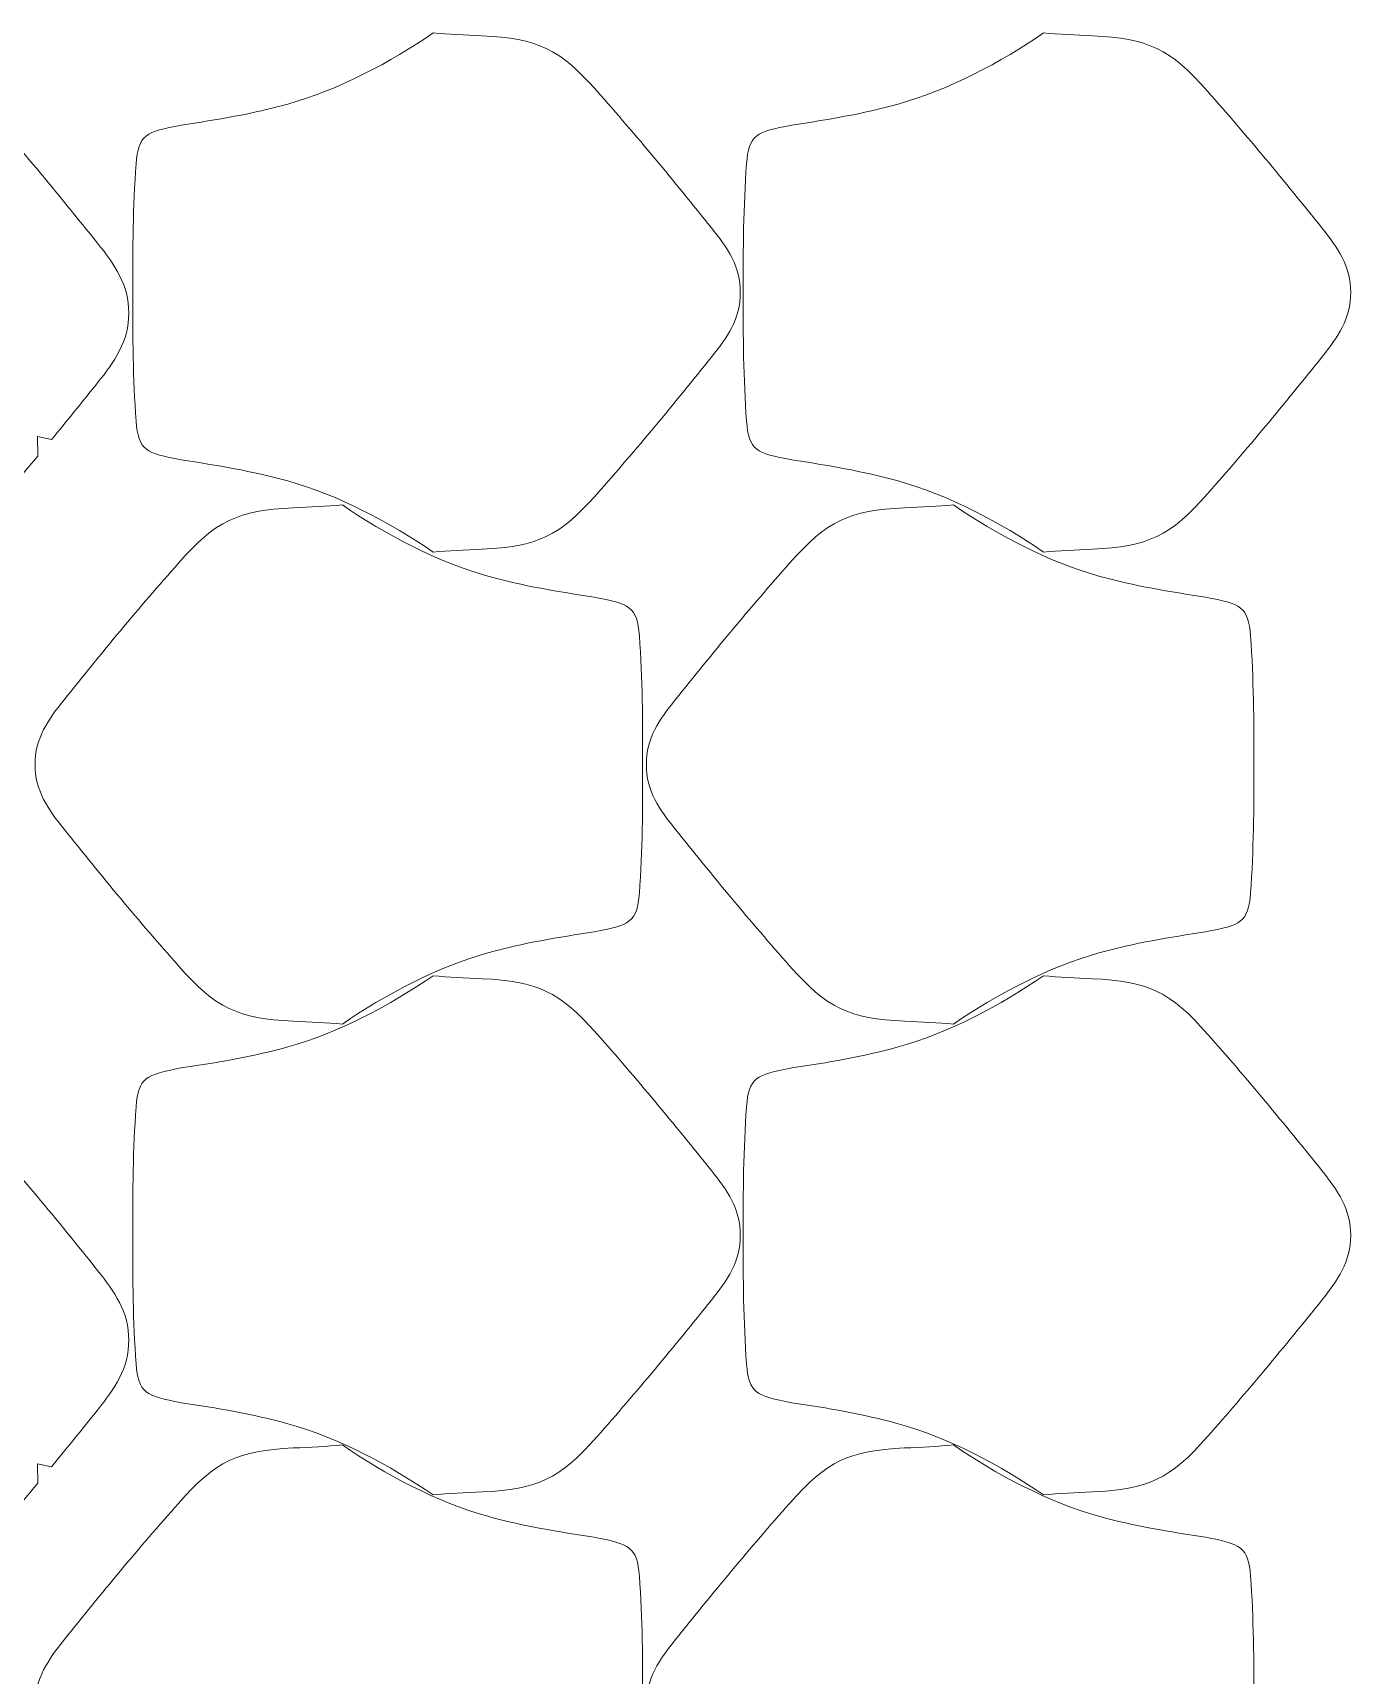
# Model space of a CAD drawing. Header units: millimetres. Extents: x 4274 to 5605, y 1406 to 2879.
# Drawn here: x 4961 to 5605, y 2055 to 2857 of the extents above; entities that cross this region are included whole.
import ezdxf

# ---------------------------------------------------------------- set-up
doc = ezdxf.new("R2010")
doc.units = ezdxf.units.MM
doc.header["$MEASUREMENT"] = 0
doc.layers.add('Katman 1', color=7, linetype='Continuous')

msp = doc.modelspace()

# ---------------------------------------------------------------- linework, layer by layer
at = {"layer": 'Katman 1', "color": 250, "lineweight": 20}
for points, knots in [([(4713.1332, 2631.7883), (4731.84, 2628.9299), (4750.5457, 2625.8899), (4769.2406, 2620.6836), (4795.4685, 2613.3786), (4823.628, 2598.6449), (4845.8257, 2583.136), (4853.7922, 2583.952), (4862.8452, 2584.2933), (4871.6949, 2584.7235), (4900.83, 2586.1396), (4912.4612, 2591.366), (4932.2145, 2613.923), (4942.7615, 2625.7724), (4953.0935, 2637.8492), (4963.2837, 2650.0758), (4963.2837, 2650.0758), (4963.1779, 2659.6578), (4963.1779, 2659.6578), (4963.1779, 2659.6578), (4969.9759, 2658.15), (4969.9759, 2658.15), (4977.5431, 2667.3286), (4985.04, 2676.5816), (4992.4969, 2685.8768), (5000.5874, 2695.9616), (5007.9407, 2706.3795), (5007.7167, 2719.9767), (5007.9407, 2733.5739), (5000.5874, 2743.9918), (4992.4969, 2754.0767), (4972.8643, 2778.5491), (4952.9548, 2802.7289), (4932.2145, 2826.0304), (4912.4612, 2848.5875), (4900.83, 2853.8138), (4871.6949, 2855.2299), (4862.8452, 2855.6601), (4853.7922, 2856.0014), (4845.8257, 2856.8174), (4823.628, 2841.3085), (4795.4685, 2826.5747), (4769.2406, 2819.2698), (4750.5457, 2814.0636), (4731.84, 2811.0235), (4713.1332, 2808.1651), (4694.3872, 2804.7115), (4690.4725, 2803.0369), (4689.3156, 2787.7162), (4687.7202, 2765.4214), (4687.4367, 2742.7642), (4687.626, 2719.9767), (4687.4367, 2697.1891), (4687.7202, 2674.532), (4689.3156, 2652.2372), (4690.4725, 2636.9165), (4694.3872, 2635.2419), (4713.1332, 2631.7883)], [0, 0, 0, 0, 0.05263158, 0.05263158, 0.05263158, 0.10526316, 0.10526316, 0.10526316, 0.15789474, 0.15789474, 0.15789474, 0.21052632, 0.21052632, 0.21052632, 0.26315789, 0.26315789, 0.26315789, 0.31578947, 0.31578947, 0.31578947, 0.36842105, 0.36842105, 0.36842105, 0.42105263, 0.42105263, 0.42105263, 0.47368421, 0.47368421, 0.47368421, 0.52631579, 0.52631579, 0.52631579, 0.57894737, 0.57894737, 0.57894737, 0.63157895, 0.63157895, 0.63157895, 0.68421053, 0.68421053, 0.68421053, 0.73684211, 0.73684211, 0.73684211, 0.78947368, 0.78947368, 0.78947368, 0.84210526, 0.84210526, 0.84210526, 0.89473684, 0.89473684, 0.89473684, 0.94736842, 0.94736842, 0.94736842, 1, 1, 1, 1]), ([(5033.3996, 2811.7272), (5050.7367, 2814.3763), (5068.0729, 2817.1938), (5085.399, 2822.0189), (5109.7066, 2828.789), (5135.8044, 2842.444), (5156.3769, 2856.8174), (5163.7601, 2856.0611), (5172.1503, 2855.7448), (5180.352, 2855.3461), (5207.354, 2854.0337), (5218.1336, 2849.19), (5236.4406, 2828.2845), (5255.6624, 2806.689), (5274.1142, 2784.2796), (5292.3094, 2761.5989), (5299.8075, 2752.2524), (5306.6225, 2742.5973), (5306.4149, 2729.9956), (5306.6225, 2717.3939), (5299.8075, 2707.7388), (5292.3094, 2698.3923), (5274.1142, 2675.7116), (5255.6624, 2653.3022), (5236.4406, 2631.7067), (5218.1336, 2610.8012), (5207.354, 2605.9575), (5180.352, 2604.6451), (5172.1503, 2604.2464), (5163.7601, 2603.9301), (5156.3769, 2603.1738), (5135.8044, 2617.5472), (5109.7066, 2631.2023), (5085.399, 2637.9723), (5068.0729, 2642.7974), (5050.7367, 2645.6149), (5033.3996, 2648.264), (5016.0261, 2651.4647), (5012.398, 2653.0167), (5011.3258, 2667.2157), (5009.8472, 2687.8782), (5009.5845, 2708.8765), (5009.7599, 2729.9956), (5009.5845, 2751.1148), (5009.8472, 2772.113), (5011.3258, 2792.7755), (5012.398, 2806.9745), (5016.0261, 2808.5265), (5033.3996, 2811.7272)], [0, 0, 0, 0, 0.0625, 0.0625, 0.0625, 0.125, 0.125, 0.125, 0.1875, 0.1875, 0.1875, 0.25, 0.25, 0.25, 0.3125, 0.3125, 0.3125, 0.375, 0.375, 0.375, 0.4375, 0.4375, 0.4375, 0.5, 0.5, 0.5, 0.5625, 0.5625, 0.5625, 0.625, 0.625, 0.625, 0.6875, 0.6875, 0.6875, 0.75, 0.75, 0.75, 0.8125, 0.8125, 0.8125, 0.875, 0.875, 0.875, 0.9375, 0.9375, 0.9375, 1, 1, 1, 1]), ([(5331.5249, 2811.7272), (5348.862, 2814.3763), (5366.1982, 2817.1938), (5383.5243, 2822.0189), (5407.8319, 2828.789), (5433.9297, 2842.444), (5454.5022, 2856.8174), (5461.8854, 2856.0611), (5470.2756, 2855.7448), (5478.4773, 2855.3461), (5505.4793, 2854.0337), (5516.2589, 2849.19), (5534.5659, 2828.2845), (5553.7877, 2806.689), (5572.2395, 2784.2796), (5590.4347, 2761.5989), (5597.9328, 2752.2524), (5604.7478, 2742.5973), (5604.5402, 2729.9956), (5604.7478, 2717.3939), (5597.9328, 2707.7388), (5590.4347, 2698.3923), (5572.2395, 2675.7116), (5553.7877, 2653.3022), (5534.5659, 2631.7067), (5516.2589, 2610.8012), (5505.4793, 2605.9575), (5478.4773, 2604.6451), (5470.2756, 2604.2464), (5461.8854, 2603.9301), (5454.5022, 2603.1738), (5433.9297, 2617.5472), (5407.8319, 2631.2023), (5383.5243, 2637.9723), (5366.1982, 2642.7974), (5348.862, 2645.6149), (5331.5249, 2648.264), (5314.1514, 2651.4647), (5310.5233, 2653.0167), (5309.4511, 2667.2157), (5307.9725, 2687.8782), (5307.7098, 2708.8765), (5307.8852, 2729.9956), (5307.7098, 2751.1148), (5307.9725, 2772.113), (5309.4511, 2792.7755), (5310.5233, 2806.9745), (5314.1514, 2808.5265), (5331.5249, 2811.7272)], [0, 0, 0, 0, 0.0625, 0.0625, 0.0625, 0.125, 0.125, 0.125, 0.1875, 0.1875, 0.1875, 0.25, 0.25, 0.25, 0.3125, 0.3125, 0.3125, 0.375, 0.375, 0.375, 0.4375, 0.4375, 0.4375, 0.5, 0.5, 0.5, 0.5625, 0.5625, 0.5625, 0.625, 0.625, 0.625, 0.6875, 0.6875, 0.6875, 0.75, 0.75, 0.75, 0.8125, 0.8125, 0.8125, 0.875, 0.875, 0.875, 0.9375, 0.9375, 0.9375, 1, 1, 1, 1]), ([(5235.0295, 2581.1964), (5217.6924, 2583.8455), (5200.3562, 2586.663), (5183.0301, 2591.4881), (5158.7225, 2598.2582), (5132.6247, 2611.9132), (5112.0522, 2626.2866), (5104.669, 2625.5303), (5096.2788, 2625.214), (5088.0771, 2624.8153), (5061.0751, 2623.5029), (5050.2955, 2618.6592), (5031.9885, 2597.7537), (5012.7667, 2576.1582), (4994.3149, 2553.7488), (4976.1197, 2531.0681), (4968.6216, 2521.7216), (4961.8066, 2512.0665), (4962.0142, 2499.4648), (4961.8066, 2486.8631), (4968.6216, 2477.208), (4976.1197, 2467.8615), (4994.3149, 2445.1808), (5012.7667, 2422.7714), (5031.9885, 2401.1759), (5050.2955, 2380.2704), (5061.0751, 2375.4267), (5088.0771, 2374.1143), (5096.2788, 2373.7156), (5104.669, 2373.3993), (5112.0522, 2372.643), (5132.6247, 2387.0164), (5158.7225, 2400.6715), (5183.0301, 2407.4415), (5200.3562, 2412.2666), (5217.6924, 2415.0841), (5235.0295, 2417.7332), (5252.403, 2420.9339), (5256.0311, 2422.4859), (5257.1033, 2436.6849), (5258.5819, 2457.3474), (5258.8446, 2478.3457), (5258.6692, 2499.4648), (5258.8446, 2520.584), (5258.5819, 2541.5822), (5257.1033, 2562.2447), (5256.0311, 2576.4437), (5252.403, 2577.9957), (5235.0295, 2581.1964)], [0, 0, 0, 0, 0.0625, 0.0625, 0.0625, 0.125, 0.125, 0.125, 0.1875, 0.1875, 0.1875, 0.25, 0.25, 0.25, 0.3125, 0.3125, 0.3125, 0.375, 0.375, 0.375, 0.4375, 0.4375, 0.4375, 0.5, 0.5, 0.5, 0.5625, 0.5625, 0.5625, 0.625, 0.625, 0.625, 0.6875, 0.6875, 0.6875, 0.75, 0.75, 0.75, 0.8125, 0.8125, 0.8125, 0.875, 0.875, 0.875, 0.9375, 0.9375, 0.9375, 1, 1, 1, 1]), ([(5533.544, 2581.1964), (5516.2069, 2583.8455), (5498.8707, 2586.663), (5481.5446, 2591.4881), (5457.237, 2598.2582), (5431.1392, 2611.9132), (5410.5667, 2626.2866), (5403.1835, 2625.5303), (5394.7933, 2625.214), (5386.5916, 2624.8153), (5359.5896, 2623.5029), (5348.81, 2618.6592), (5330.503, 2597.7537), (5311.2812, 2576.1582), (5292.8294, 2553.7488), (5274.6342, 2531.0681), (5267.1361, 2521.7216), (5260.3211, 2512.0665), (5260.5287, 2499.4648), (5260.3211, 2486.8631), (5267.1361, 2477.208), (5274.6342, 2467.8615), (5292.8294, 2445.1808), (5311.2812, 2422.7714), (5330.503, 2401.1759), (5348.81, 2380.2704), (5359.5896, 2375.4267), (5386.5916, 2374.1143), (5394.7933, 2373.7156), (5403.1835, 2373.3993), (5410.5667, 2372.643), (5431.1392, 2387.0164), (5457.237, 2400.6715), (5481.5446, 2407.4415), (5498.8707, 2412.2666), (5516.2069, 2415.0841), (5533.544, 2417.7332), (5550.9175, 2420.9339), (5554.5456, 2422.4859), (5555.6178, 2436.6849), (5557.0964, 2457.3474), (5557.3591, 2478.3457), (5557.1837, 2499.4648), (5557.3591, 2520.584), (5557.0964, 2541.5822), (5555.6178, 2562.2447), (5554.5456, 2576.4437), (5550.9175, 2577.9957), (5533.544, 2581.1964)], [0, 0, 0, 0, 0.0625, 0.0625, 0.0625, 0.125, 0.125, 0.125, 0.1875, 0.1875, 0.1875, 0.25, 0.25, 0.25, 0.3125, 0.3125, 0.3125, 0.375, 0.375, 0.375, 0.4375, 0.4375, 0.4375, 0.5, 0.5, 0.5, 0.5625, 0.5625, 0.5625, 0.625, 0.625, 0.625, 0.6875, 0.6875, 0.6875, 0.75, 0.75, 0.75, 0.8125, 0.8125, 0.8125, 0.875, 0.875, 0.875, 0.9375, 0.9375, 0.9375, 1, 1, 1, 1]), ([(5033.3996, 2351.2355), (5050.7367, 2353.8846), (5068.0729, 2356.7021), (5085.399, 2361.5272), (5109.7066, 2368.2973), (5135.8044, 2381.9523), (5156.3769, 2396.3257), (5163.7601, 2395.5694), (5172.1503, 2395.2531), (5180.352, 2394.8544), (5207.354, 2393.542), (5218.1336, 2388.6983), (5236.4406, 2367.7928), (5255.6624, 2346.1973), (5274.1142, 2323.7879), (5292.3094, 2301.1072), (5299.8075, 2291.7607), (5306.6225, 2282.1056), (5306.4149, 2269.5039), (5306.6225, 2256.9022), (5299.8075, 2247.2471), (5292.3094, 2237.9006), (5274.1142, 2215.2199), (5255.6624, 2192.8105), (5236.4406, 2171.215), (5218.1336, 2150.3095), (5207.354, 2145.4658), (5180.352, 2144.1534), (5172.1503, 2143.7547), (5163.7601, 2143.4384), (5156.3769, 2142.6821), (5135.8044, 2157.0555), (5109.7066, 2170.7106), (5085.399, 2177.4806), (5068.0729, 2182.3057), (5050.7367, 2185.1232), (5033.3996, 2187.7723), (5016.0261, 2190.973), (5012.398, 2192.525), (5011.3258, 2206.724), (5009.8472, 2227.3865), (5009.5845, 2248.3848), (5009.7599, 2269.5039), (5009.5845, 2290.6231), (5009.8472, 2311.6213), (5011.3258, 2332.2838), (5012.398, 2346.4828), (5016.0261, 2348.0348), (5033.3996, 2351.2355)], [0, 0, 0, 0, 0.0625, 0.0625, 0.0625, 0.125, 0.125, 0.125, 0.1875, 0.1875, 0.1875, 0.25, 0.25, 0.25, 0.3125, 0.3125, 0.3125, 0.375, 0.375, 0.375, 0.4375, 0.4375, 0.4375, 0.5, 0.5, 0.5, 0.5625, 0.5625, 0.5625, 0.625, 0.625, 0.625, 0.6875, 0.6875, 0.6875, 0.75, 0.75, 0.75, 0.8125, 0.8125, 0.8125, 0.875, 0.875, 0.875, 0.9375, 0.9375, 0.9375, 1, 1, 1, 1]), ([(5331.5249, 2351.2355), (5348.862, 2353.8846), (5366.1982, 2356.7021), (5383.5243, 2361.5272), (5407.8319, 2368.2973), (5433.9297, 2381.9523), (5454.5022, 2396.3257), (5461.8854, 2395.5694), (5470.2756, 2395.2531), (5478.4773, 2394.8544), (5505.4793, 2393.542), (5516.2589, 2388.6983), (5534.5659, 2367.7928), (5553.7877, 2346.1973), (5572.2395, 2323.7879), (5590.4347, 2301.1072), (5597.9328, 2291.7607), (5604.7478, 2282.1056), (5604.5402, 2269.5039), (5604.7478, 2256.9022), (5597.9328, 2247.2471), (5590.4347, 2237.9006), (5572.2395, 2215.2199), (5553.7877, 2192.8105), (5534.5659, 2171.215), (5516.2589, 2150.3095), (5505.4793, 2145.4658), (5478.4773, 2144.1534), (5470.2756, 2143.7547), (5461.8854, 2143.4384), (5454.5022, 2142.6821), (5433.9297, 2157.0555), (5407.8319, 2170.7106), (5383.5243, 2177.4806), (5366.1982, 2182.3057), (5348.862, 2185.1232), (5331.5249, 2187.7723), (5314.1514, 2190.973), (5310.5233, 2192.525), (5309.4511, 2206.724), (5307.9725, 2227.3865), (5307.7098, 2248.3848), (5307.8852, 2269.5039), (5307.7098, 2290.6231), (5307.9725, 2311.6213), (5309.4511, 2332.2838), (5310.5233, 2346.4828), (5314.1514, 2348.0348), (5331.5249, 2351.2355)], [0, 0, 0, 0, 0.0625, 0.0625, 0.0625, 0.125, 0.125, 0.125, 0.1875, 0.1875, 0.1875, 0.25, 0.25, 0.25, 0.3125, 0.3125, 0.3125, 0.375, 0.375, 0.375, 0.4375, 0.4375, 0.4375, 0.5, 0.5, 0.5, 0.5625, 0.5625, 0.5625, 0.625, 0.625, 0.625, 0.6875, 0.6875, 0.6875, 0.75, 0.75, 0.75, 0.8125, 0.8125, 0.8125, 0.875, 0.875, 0.875, 0.9375, 0.9375, 0.9375, 1, 1, 1, 1]), ([(4713.1332, 2130.1015), (4731.84, 2127.2431), (4750.5457, 2124.2031), (4769.2406, 2118.9968), (4795.4685, 2111.6918), (4823.628, 2096.9581), (4845.8257, 2081.4492), (4853.7922, 2082.2652), (4862.8452, 2082.6065), (4871.6949, 2083.0367), (4900.83, 2084.4528), (4912.4612, 2089.6792), (4932.2145, 2112.2362), (4942.7615, 2124.0856), (4953.0935, 2136.1624), (4963.2837, 2148.389), (4963.2837, 2148.389), (4963.1779, 2157.971), (4963.1779, 2157.971), (4963.1779, 2157.971), (4969.9759, 2156.4632), (4969.9759, 2156.4632), (4977.5431, 2165.6418), (4985.04, 2174.8948), (4992.4969, 2184.19), (5000.5874, 2194.2748), (5007.9407, 2204.6927), (5007.7167, 2218.2899), (5007.9407, 2231.8871), (5000.5874, 2242.305), (4992.4969, 2252.3899), (4972.8643, 2276.8623), (4952.9548, 2301.0421), (4932.2145, 2324.3436), (4912.4612, 2346.9007), (4900.83, 2352.127), (4871.6949, 2353.5431), (4862.8452, 2353.9733), (4853.7922, 2354.3146), (4845.8257, 2355.1306), (4823.628, 2339.6217), (4795.4685, 2324.8879), (4769.2406, 2317.583), (4750.5457, 2312.3768), (4731.84, 2309.3367), (4713.1332, 2306.4783), (4694.3872, 2303.0247), (4690.4725, 2301.3501), (4689.3156, 2286.0294), (4687.7202, 2263.7346), (4687.4367, 2241.0774), (4687.626, 2218.2899), (4687.4367, 2195.5023), (4687.7202, 2172.8452), (4689.3156, 2150.5504), (4690.4725, 2135.2297), (4694.3872, 2133.5551), (4713.1332, 2130.1015)], [0, 0, 0, 0, 0.05263158, 0.05263158, 0.05263158, 0.10526316, 0.10526316, 0.10526316, 0.15789474, 0.15789474, 0.15789474, 0.21052632, 0.21052632, 0.21052632, 0.26315789, 0.26315789, 0.26315789, 0.31578947, 0.31578947, 0.31578947, 0.36842105, 0.36842105, 0.36842105, 0.42105263, 0.42105263, 0.42105263, 0.47368421, 0.47368421, 0.47368421, 0.52631579, 0.52631579, 0.52631579, 0.57894737, 0.57894737, 0.57894737, 0.63157895, 0.63157895, 0.63157895, 0.68421053, 0.68421053, 0.68421053, 0.73684211, 0.73684211, 0.73684211, 0.78947368, 0.78947368, 0.78947368, 0.84210526, 0.84210526, 0.84210526, 0.89473684, 0.89473684, 0.89473684, 0.94736842, 0.94736842, 0.94736842, 1, 1, 1, 1]), ([(5235.0295, 2122.0197), (5217.6924, 2124.6688), (5200.3562, 2127.4863), (5183.0301, 2132.3114), (5158.7225, 2139.0815), (5132.6247, 2152.7365), (5112.0522, 2167.1099), (5104.669, 2166.3536), (5096.2788, 2166.0373), (5088.0771, 2165.6386), (5061.0751, 2164.3262), (5050.2955, 2159.4825), (5031.9885, 2138.577), (5012.7667, 2116.9815), (4994.3149, 2094.5721), (4976.1197, 2071.8914), (4968.6216, 2062.5449), (4961.8066, 2052.8898), (4962.0142, 2040.2881), (4961.8066, 2027.6864), (4968.6216, 2018.0313), (4976.1197, 2008.6848), (4994.3149, 1986.0041), (5012.7667, 1963.5947), (5031.9885, 1941.9992), (5050.2955, 1921.0937), (5061.0751, 1916.25), (5088.0771, 1914.9376), (5096.2788, 1914.5389), (5104.669, 1914.2226), (5112.0522, 1913.4663), (5132.6247, 1927.8397), (5158.7225, 1941.4948), (5183.0301, 1948.2648), (5200.3562, 1953.0899), (5217.6924, 1955.9074), (5235.0295, 1958.5565), (5252.403, 1961.7572), (5256.0311, 1963.3092), (5257.1033, 1977.5082), (5258.5819, 1998.1707), (5258.8446, 2019.169), (5258.6692, 2040.2881), (5258.8446, 2061.4073), (5258.5819, 2082.4055), (5257.1033, 2103.068), (5256.0311, 2117.267), (5252.403, 2118.819), (5235.0295, 2122.0197)], [0, 0, 0, 0, 0.0625, 0.0625, 0.0625, 0.125, 0.125, 0.125, 0.1875, 0.1875, 0.1875, 0.25, 0.25, 0.25, 0.3125, 0.3125, 0.3125, 0.375, 0.375, 0.375, 0.4375, 0.4375, 0.4375, 0.5, 0.5, 0.5, 0.5625, 0.5625, 0.5625, 0.625, 0.625, 0.625, 0.6875, 0.6875, 0.6875, 0.75, 0.75, 0.75, 0.8125, 0.8125, 0.8125, 0.875, 0.875, 0.875, 0.9375, 0.9375, 0.9375, 1, 1, 1, 1]), ([(5533.544, 2122.0197), (5516.2069, 2124.6688), (5498.8707, 2127.4863), (5481.5446, 2132.3114), (5457.237, 2139.0815), (5431.1392, 2152.7365), (5410.5667, 2167.1099), (5403.1835, 2166.3536), (5394.7933, 2166.0373), (5386.5916, 2165.6386), (5359.5896, 2164.3262), (5348.81, 2159.4825), (5330.503, 2138.577), (5311.2812, 2116.9815), (5292.8294, 2094.5721), (5274.6342, 2071.8914), (5267.1361, 2062.5449), (5260.3211, 2052.8898), (5260.5287, 2040.2881), (5260.3211, 2027.6864), (5267.1361, 2018.0313), (5274.6342, 2008.6848), (5292.8294, 1986.0041), (5311.2812, 1963.5947), (5330.503, 1941.9992), (5348.81, 1921.0937), (5359.5896, 1916.25), (5386.5916, 1914.9376), (5394.7933, 1914.5389), (5403.1835, 1914.2226), (5410.5667, 1913.4663), (5431.1392, 1927.8397), (5457.237, 1941.4948), (5481.5446, 1948.2648), (5498.8707, 1953.0899), (5516.2069, 1955.9074), (5533.544, 1958.5565), (5550.9175, 1961.7572), (5554.5456, 1963.3092), (5555.6178, 1977.5082), (5557.0964, 1998.1707), (5557.3591, 2019.169), (5557.1837, 2040.2881), (5557.3591, 2061.4073), (5557.0964, 2082.4055), (5555.6178, 2103.068), (5554.5456, 2117.267), (5550.9175, 2118.819), (5533.544, 2122.0197)], [0, 0, 0, 0, 0.0625, 0.0625, 0.0625, 0.125, 0.125, 0.125, 0.1875, 0.1875, 0.1875, 0.25, 0.25, 0.25, 0.3125, 0.3125, 0.3125, 0.375, 0.375, 0.375, 0.4375, 0.4375, 0.4375, 0.5, 0.5, 0.5, 0.5625, 0.5625, 0.5625, 0.625, 0.625, 0.625, 0.6875, 0.6875, 0.6875, 0.75, 0.75, 0.75, 0.8125, 0.8125, 0.8125, 0.875, 0.875, 0.875, 0.9375, 0.9375, 0.9375, 1, 1, 1, 1])]:
    msp.add_open_spline(points, degree=3, knots=knots, dxfattribs=at)

doc.saveas('drawing.dxf')
